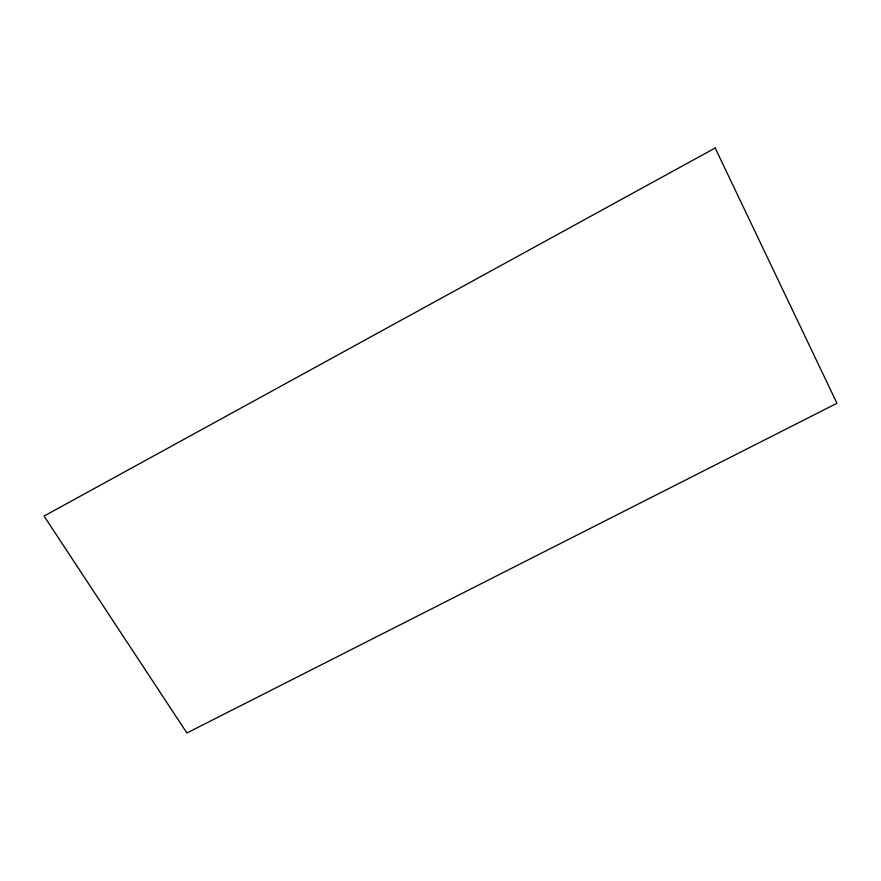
<?xml version="1.0" encoding="UTF-8"?>
<svg xmlns="http://www.w3.org/2000/svg" width="881" height="881" viewBox="0 0 881 881"><rect width="100%" height="100%" fill="white"/><g stroke="black" fill="none" stroke-linecap="round" stroke-linejoin="round"><path stroke-width="1.32" d="M715.185 148.008L44.05 516.068L186.904 732.992L836.95 403.267L715.185 148.008"/></g></svg>
